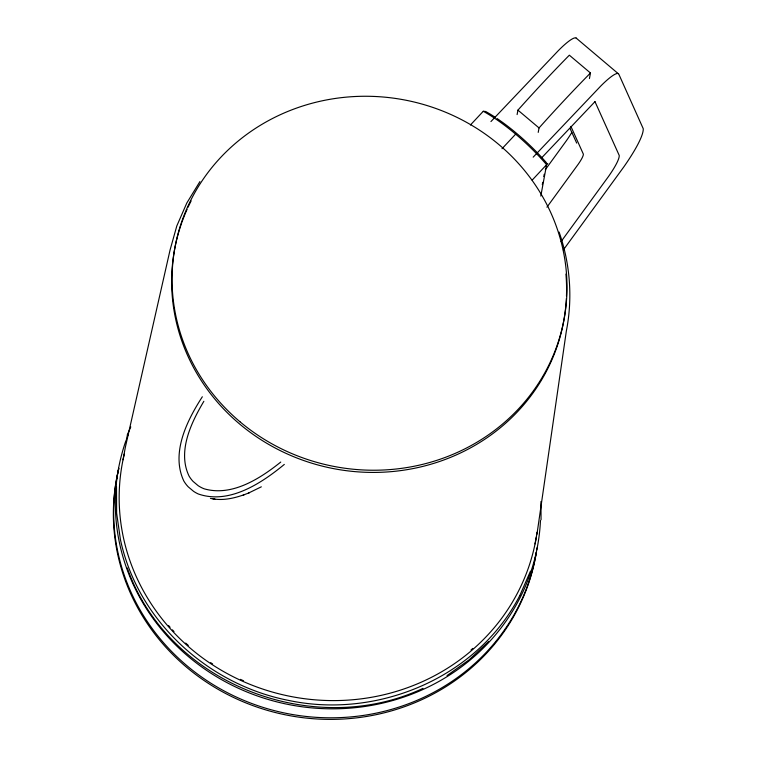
<?xml version="1.0" encoding="UTF-8"?>
<svg xmlns="http://www.w3.org/2000/svg" width="757" height="757" viewBox="0 0 757 757"><rect width="100%" height="100%" fill="white"/><g stroke="black" fill="none" stroke-linecap="round" stroke-linejoin="round"><path stroke-width="1.14" d="M123.031 459.811L125.388 447.075L170.07 249.999L176.797 225.965L186.799 203.027L199.914 181.585M517.107 114.591L517.93 110.134A304.456 52.233 -49.9 0 1 569.349 55.185L590.469 72.994L589.438 78.558M538.218 132.39L539.041 127.942A304.456 52.233 -49.9 0 1 590.469 72.994M542.305 184.642L542.731 182.323M543.8 176.542L544.236 174.224M540.801 196.082L546.611 164.695L546.374 162.651L542.438 158.204A79.296 22.559 43.1 0 0 496.923 118.433M535.048 543.923L537.404 531.177L566.368 330.904C572.822 298.003 570.172 263.701 559.111 232.068M127.11 435.322L130.781 426.92M127.053 437.073L128.425 433.922M519.898 595.371L530.439 571.204M203.86 401.286C191.161 422.68 177.261 451.456 189.032 476.021A30.876 29.977 -4.7 0 0 193.13 481.452L198.107 485.653A30.876 29.977 -4.7 0 0 204.229 488.833C231.879 496.772 260.048 478.661 280.762 462.054M519.737 595.645C477.468 677.856 377.137 719.51 288.095 700.31C207.645 684.404 137.556 620.645 120.42 539.523L116.616 513.047L116.502 486.704M202.346 396.763C187.026 420.419 170.704 453.017 183.809 480.979A33.176 32.21 -4.7 0 0 188.219 486.827L193.555 491.321A33.005 32.04 -4.7 0 0 198.334 493.99C229.163 504.711 261.449 483.24 284.32 464.41M545.295 169.71L566.473 140.613A43.471 7.456 -49.9 0 0 571.809 132.437M546.933 207.181L578.263 164.174A21.016 3.605 -49.9 0 0 583.363 154.144L570.901 126.41M561.069 241.597L608.694 176.22A43.471 7.456 -49.9 0 0 619.235 155.469L594.983 101.656L541.35 158.137M563.331 249.952L623.844 166.862A79.949 13.721 -49.9 0 0 643.232 128.681L618.781 74.12L576.134 38.039A36.45 6.255 -49.9 0 0 558.496 50.464L490.943 121.555M470.428 125L483.269 111.279L485.72 111.506L490.016 114.004A79.296 22.559 43.1 0 1 495.173 117.269M502.014 148.722L515.659 134.14M532.171 180.128L547.784 163.436M533.174 157.163L600.727 86.071A36.45 6.255 -49.9 0 1 618.365 73.647M488.577 641.624L468.999 659.924L447.008 675.604M261.335 486.817L248.334 493.157M595.049 101.731L594.614 102.044M210.446 498.371C221.905 501.068 233.676 498.447 244.53 494.576M422.983 688.378C313.038 739.892 167.827 683.874 127.204 567.864M243.252 495.05L249.327 492.779M212.717 498.731L214.95 499.109M517.93 110.134L539.041 127.942M576.134 38.039L576.55 38.512M570.163 128.699L576.702 143.111M540.971 501.503L541.047 519.822M536.344 536.968A210.257 198.325 10.5 0 1 289.543 696.222A210.257 198.325 10.5 0 1 124.309 454.068M537.063 532.303A210.257 198.325 10.5 0 1 536.722 534.641M540.46 520.589A213.067 200.965 10.5 0 1 289.732 704.748A213.067 200.965 10.5 0 1 125.955 440.593M126.334 439.514A213.067 200.965 10.5 0 1 127.517 436.297M536.353 552.307A213.067 200.965 10.5 0 1 286.288 713.368A213.067 200.965 10.5 0 1 118.821 468.242M537.063 547.784A213.067 200.965 10.5 0 1 536.722 550.046M472.775 648.427A209.443 197.549 10.5 0 1 471.043 649.932M243.527 680.77A209.443 197.549 10.5 0 1 240.423 679.36M212.613 663.946A209.443 197.549 10.5 0 1 210.645 662.64M188.285 645.418A209.443 197.549 10.5 0 1 185.673 643.072M174.006 631.565A209.443 197.549 10.5 0 1 172.426 629.862M170.088 627.269A209.443 197.549 10.5 0 1 168.546 625.519M566.359 298.495A197.832 186.6 10.5 0 1 332.588 468.432A197.832 186.6 10.5 0 1 181.869 222.359M182.267 221.262A197.832 186.6 10.5 0 1 187.083 209.377M188.048 207.257A197.832 186.6 10.5 0 1 191.124 200.955M565.924 274.043A197.832 186.6 10.5 0 1 566.463 296.176M483.269 111.279A81.084 23.06 43.1 0 1 546.611 164.695M536.249 552.752A213.067 200.965 10.5 0 1 286.004 714.949A213.067 200.965 10.5 0 1 118.792 468.706M239.931 421.725A197.832 186.6 10.5 0 0 563.359 322.813A197.832 186.6 10.5 0 0 305.289 105.195A197.832 186.6 10.5 0 0 239.931 421.725"/></g></svg>
